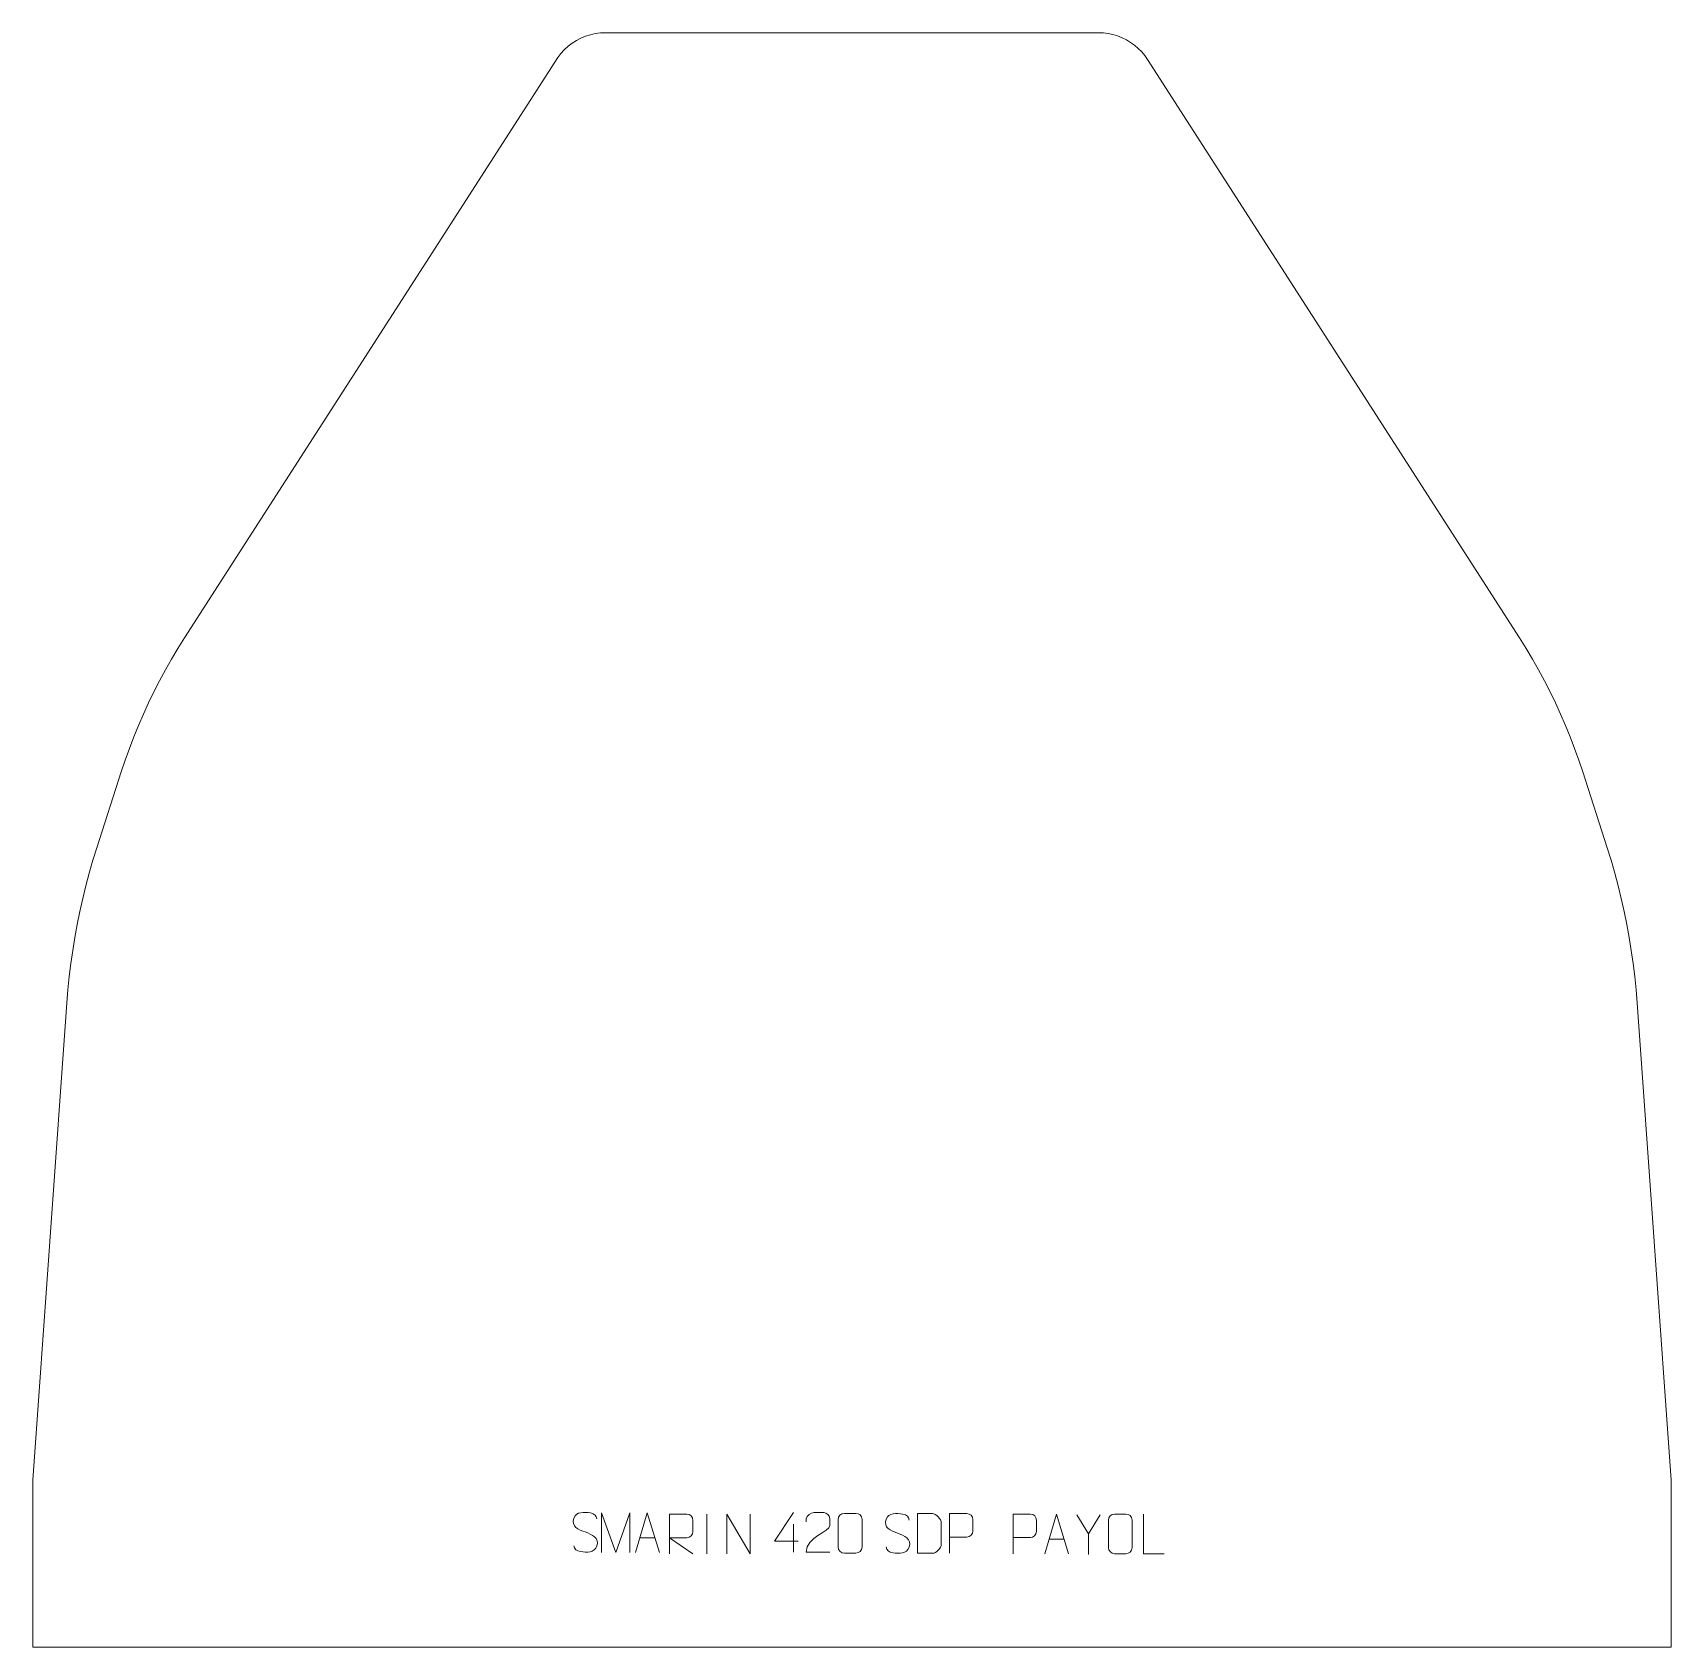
# Model space of a CAD drawing. Header units: millimetres. Extents: x -525 to 505, y 732 to 1747.
import ezdxf

# ---------------------------------------------------------------- set-up
doc = ezdxf.new("R2010")
doc.units = ezdxf.units.MM
doc.header["$MEASUREMENT"] = 0
doc.layers.add('layer 1', color=7, linetype='Continuous')

msp = doc.modelspace()

# ---------------------------------------------------------------- linework, layer by layer
at = {"layer": 'layer 1', "color": 242, "lineweight": 9}
msp.add_open_spline([(483.7539, 1137.1108), (483.7539, 1137.1108), (505.1881, 837.0353), (505.1881, 837.0353), (505.1881, 837.0353), (505.1881, 837.0353), (505.1881, 732.0351), (505.1881, 732.0351), (505.1881, 732.0351), (505.1881, 732.0351), (-524.8115, 732.0351), (-524.8115, 732.0351), (-524.8115, 732.0351), (-524.8115, 732.0351), (-524.8115, 837.0353), (-524.8115, 837.0353), (-524.8115, 837.0353), (-524.8115, 837.0353), (-503.3773, 1137.1108), (-503.3773, 1137.1108), (-503.3773, 1137.1108), (-503.3773, 1137.1108), (-502.7034, 1145.385), (-502.7034, 1145.385), (-502.7034, 1145.385), (-502.7034, 1145.385), (-501.8643, 1153.645), (-501.8643, 1153.645), (-501.8643, 1153.645), (-501.8643, 1153.645), (-500.8595, 1161.8851), (-500.8595, 1161.8851), (-500.8595, 1161.8851), (-500.8595, 1161.8851), (-499.6917, 1170.1043), (-499.6917, 1170.1043), (-499.6917, 1170.1043), (-499.6917, 1170.1043), (-498.3586, 1178.2988), (-498.3586, 1178.2988), (-498.3586, 1178.2988), (-498.3586, 1178.2988), (-496.8629, 1186.4636), (-496.8629, 1186.4636), (-496.8629, 1186.4636), (-496.8629, 1186.4636), (-495.2046, 1194.5991), (-495.2046, 1194.5991), (-495.2046, 1194.5991), (-495.2046, 1194.5991), (-493.3837, 1202.6978), (-493.3837, 1202.6978), (-493.3837, 1202.6978), (-493.3837, 1202.6978), (-491.402, 1210.7598), (-491.402, 1210.7598), (-491.402, 1210.7598), (-491.402, 1210.7598), (-489.2594, 1218.7792), (-489.2594, 1218.7792), (-489.2594, 1218.7792), (-489.2594, 1218.7792), (-486.957, 1226.7548), (-486.957, 1226.7548), (-486.957, 1226.7548), (-486.957, 1226.7548), (-484.4954, 1234.6835), (-484.4954, 1234.6835), (-484.4954, 1234.6835), (-484.4954, 1234.6835), (-469.1787, 1282.3332), (-469.1787, 1282.3332), (-469.1787, 1282.3332), (-469.1787, 1282.3332), (-466.7185, 1289.7151), (-466.7185, 1289.7151), (-466.7185, 1289.7151), (-466.7185, 1289.7151), (-464.0975, 1297.0421), (-464.0975, 1297.0421), (-464.0975, 1297.0421), (-464.0975, 1297.0421), (-461.3183, 1304.3097), (-461.3183, 1304.3097), (-461.3183, 1304.3097), (-461.3183, 1304.3097), (-458.3818, 1311.5148), (-458.3818, 1311.5148), (-458.3818, 1311.5148), (-458.3818, 1311.5148), (-455.2903, 1318.6557), (-455.2903, 1318.6557), (-455.2903, 1318.6557), (-455.2903, 1318.6557), (-452.0442, 1325.7284), (-452.0442, 1325.7284), (-452.0442, 1325.7284), (-452.0442, 1325.7284), (-448.6447, 1332.7271), (-448.6447, 1332.7271), (-448.6447, 1332.7271), (-448.6447, 1332.7271), (-445.0951, 1339.6508), (-445.0951, 1339.6508), (-445.0951, 1339.6508), (-445.0951, 1339.6508), (-441.3957, 1346.498), (-441.3957, 1346.498), (-441.3957, 1346.498), (-441.3957, 1346.498), (-437.5493, 1353.261), (-437.5493, 1353.261), (-437.5493, 1353.261), (-437.5493, 1353.261), (-433.5575, 1359.9394), (-433.5575, 1359.9394), (-433.5575, 1359.9394), (-433.5575, 1359.9394), (-429.4204, 1366.5304), (-429.4204, 1366.5304), (-429.4204, 1366.5304), (-429.4204, 1366.5304), (-194.8088, 1731.4868), (-194.8088, 1731.4868), (-194.8088, 1731.4868), (-194.8088, 1731.4868), (-192.8567, 1734.0108), (-192.8567, 1734.0108), (-192.8567, 1734.0108), (-192.8567, 1734.0108), (-190.6951, 1736.3571), (-190.6951, 1736.3571), (-190.6951, 1736.3571), (-190.6951, 1736.3571), (-188.3364, 1738.5058), (-188.3364, 1738.5058), (-188.3364, 1738.5058), (-188.3364, 1738.5058), (-185.8, 1740.4424), (-185.8, 1740.4424), (-185.8, 1740.4424), (-185.8, 1740.4424), (-183.1054, 1742.1507), (-183.1054, 1742.1507), (-183.1054, 1742.1507), (-183.1054, 1742.1507), (-180.2718, 1743.6185), (-180.2718, 1743.6185), (-180.2718, 1743.6185), (-180.2718, 1743.6185), (-177.3225, 1744.836), (-177.3225, 1744.836), (-177.3225, 1744.836), (-177.3225, 1744.836), (-174.2779, 1745.7925), (-174.2779, 1745.7925), (-174.2779, 1745.7925), (-174.2779, 1745.7925), (-171.1629, 1746.4801), (-171.1629, 1746.4801), (-171.1629, 1746.4801), (-171.1629, 1746.4801), (-167.9996, 1746.8957), (-167.9996, 1746.8957), (-167.9996, 1746.8957), (-167.9996, 1746.8957), (-164.811, 1747.0348), (-164.811, 1747.0348), (-164.811, 1747.0348), (-164.811, 1747.0348), (145.1876, 1747.0348), (145.1876, 1747.0348), (145.1876, 1747.0348), (145.1876, 1747.0348), (148.2353, 1746.9067), (148.2353, 1746.9067), (148.2353, 1746.9067), (148.2353, 1746.9067), (151.2626, 1746.5271), (151.2626, 1746.5271), (151.2626, 1746.5271), (151.2626, 1746.5271), (154.2465, 1745.8971), (154.2465, 1745.8971), (154.2465, 1745.8971), (154.2465, 1745.8971), (157.1674, 1745.019), (157.1674, 1745.019), (157.1674, 1745.019), (157.1674, 1745.019), (160.0073, 1743.9029), (160.0073, 1743.9029), (160.0073, 1743.9029), (160.0073, 1743.9029), (162.7426, 1742.5539), (162.7426, 1742.5539), (162.7426, 1742.5539), (162.7426, 1742.5539), (165.3557, 1740.9815), (165.3557, 1740.9815), (165.3557, 1740.9815), (165.3557, 1740.9815), (167.8314, 1739.1983), (167.8314, 1739.1983), (167.8314, 1739.1983), (167.8314, 1739.1983), (170.1476, 1737.2148), (170.1476, 1737.2148), (170.1476, 1737.2148), (170.1476, 1737.2148), (172.2923, 1735.0457), (172.2923, 1735.0457), (172.2923, 1735.0457), (172.2923, 1735.0457), (174.2488, 1732.706), (174.2488, 1732.706), (174.2488, 1732.706), (174.2488, 1732.706), (176.0023, 1730.2099), (176.0023, 1730.2099), (176.0023, 1730.2099), (176.0023, 1730.2099), (409.797, 1366.5304), (409.797, 1366.5304), (409.797, 1366.5304), (409.797, 1366.5304), (413.9341, 1359.9394), (413.9341, 1359.9394), (413.9341, 1359.9394), (413.9341, 1359.9394), (417.9272, 1353.261), (417.9272, 1353.261), (417.9272, 1353.261), (417.9272, 1353.261), (421.7737, 1346.498), (421.7737, 1346.498), (421.7737, 1346.498), (421.7737, 1346.498), (425.4717, 1339.6508), (425.4717, 1339.6508), (425.4717, 1339.6508), (425.4717, 1339.6508), (429.0227, 1332.7271), (429.0227, 1332.7271), (429.0227, 1332.7271), (429.0227, 1332.7271), (432.4203, 1325.7284), (432.4203, 1325.7284), (432.4203, 1325.7284), (432.4203, 1325.7284), (435.6665, 1318.6557), (435.6665, 1318.6557), (435.6665, 1318.6557), (435.6665, 1318.6557), (438.758, 1311.5148), (438.758, 1311.5148), (438.758, 1311.5148), (438.758, 1311.5148), (441.6949, 1304.3097), (441.6949, 1304.3097), (441.6949, 1304.3097), (441.6949, 1304.3097), (444.4736, 1297.0421), (444.4736, 1297.0421), (444.4736, 1297.0421), (444.4736, 1297.0421), (447.0951, 1289.7151), (447.0951, 1289.7151), (447.0951, 1289.7151), (447.0951, 1289.7151), (449.5566, 1282.3332), (449.5566, 1282.3332), (449.5566, 1282.3332), (449.5566, 1282.3332), (464.8716, 1234.6835), (464.8716, 1234.6835), (464.8716, 1234.6835), (464.8716, 1234.6835), (467.3336, 1226.7548), (467.3336, 1226.7548), (467.3336, 1226.7548), (467.3336, 1226.7548), (469.6356, 1218.7792), (469.6356, 1218.7792), (469.6356, 1218.7792), (469.6356, 1218.7792), (471.7786, 1210.7598), (471.7786, 1210.7598), (471.7786, 1210.7598), (471.7786, 1210.7598), (473.7603, 1202.6978), (473.7603, 1202.6978), (473.7603, 1202.6978), (473.7603, 1202.6978), (475.5812, 1194.5991), (475.5812, 1194.5991), (475.5812, 1194.5991), (475.5812, 1194.5991), (477.2395, 1186.4636), (477.2395, 1186.4636), (477.2395, 1186.4636), (477.2395, 1186.4636), (478.7352, 1178.2988), (478.7352, 1178.2988), (478.7352, 1178.2988), (478.7352, 1178.2988), (480.0683, 1170.1043), (480.0683, 1170.1043), (480.0683, 1170.1043), (480.0683, 1170.1043), (481.2357, 1161.8851), (481.2357, 1161.8851), (481.2357, 1161.8851), (481.2357, 1161.8851), (482.2409, 1153.645), (482.2409, 1153.645), (482.2409, 1153.645), (482.2409, 1153.645), (483.08, 1145.385), (483.08, 1145.385), (483.08, 1145.385), (483.08, 1145.385), (483.7539, 1137.1108), (483.7539, 1137.1108)], degree=3, knots=[0, 0, 0, 0, 0.012195122, 0.012195122, 0.012195122, 0.012195122, 0.024390244, 0.024390244, 0.024390244, 0.024390244, 0.036585366, 0.036585366, 0.036585366, 0.036585366, 0.048780488, 0.048780488, 0.048780488, 0.048780488, 0.06097561, 0.06097561, 0.06097561, 0.06097561, 0.073170732, 0.073170732, 0.073170732, 0.073170732, 0.085365854, 0.085365854, 0.085365854, 0.085365854, 0.097560976, 0.097560976, 0.097560976, 0.097560976, 0.109756098, 0.109756098, 0.109756098, 0.109756098, 0.12195122, 0.12195122, 0.12195122, 0.12195122, 0.134146341, 0.134146341, 0.134146341, 0.134146341, 0.146341463, 0.146341463, 0.146341463, 0.146341463, 0.158536585, 0.158536585, 0.158536585, 0.158536585, 0.170731707, 0.170731707, 0.170731707, 0.170731707, 0.182926829, 0.182926829, 0.182926829, 0.182926829, 0.195121951, 0.195121951, 0.195121951, 0.195121951, 0.207317073, 0.207317073, 0.207317073, 0.207317073, 0.219512195, 0.219512195, 0.219512195, 0.219512195, 0.231707317, 0.231707317, 0.231707317, 0.231707317, 0.243902439, 0.243902439, 0.243902439, 0.243902439, 0.256097561, 0.256097561, 0.256097561, 0.256097561, 0.268292683, 0.268292683, 0.268292683, 0.268292683, 0.280487805, 0.280487805, 0.280487805, 0.280487805, 0.292682927, 0.292682927, 0.292682927, 0.292682927, 0.304878049, 0.304878049, 0.304878049, 0.304878049, 0.317073171, 0.317073171, 0.317073171, 0.317073171, 0.329268293, 0.329268293, 0.329268293, 0.329268293, 0.341463415, 0.341463415, 0.341463415, 0.341463415, 0.353658537, 0.353658537, 0.353658537, 0.353658537, 0.365853659, 0.365853659, 0.365853659, 0.365853659, 0.37804878, 0.37804878, 0.37804878, 0.37804878, 0.390243902, 0.390243902, 0.390243902, 0.390243902, 0.402439024, 0.402439024, 0.402439024, 0.402439024, 0.414634146, 0.414634146, 0.414634146, 0.414634146, 0.426829268, 0.426829268, 0.426829268, 0.426829268, 0.43902439, 0.43902439, 0.43902439, 0.43902439, 0.451219512, 0.451219512, 0.451219512, 0.451219512, 0.463414634, 0.463414634, 0.463414634, 0.463414634, 0.475609756, 0.475609756, 0.475609756, 0.475609756, 0.487804878, 0.487804878, 0.487804878, 0.487804878, 0.5, 0.5, 0.5, 0.5, 0.512195122, 0.512195122, 0.512195122, 0.512195122, 0.524390244, 0.524390244, 0.524390244, 0.524390244, 0.536585366, 0.536585366, 0.536585366, 0.536585366, 0.548780488, 0.548780488, 0.548780488, 0.548780488, 0.56097561, 0.56097561, 0.56097561, 0.56097561, 0.573170732, 0.573170732, 0.573170732, 0.573170732, 0.585365854, 0.585365854, 0.585365854, 0.585365854, 0.597560976, 0.597560976, 0.597560976, 0.597560976, 0.609756098, 0.609756098, 0.609756098, 0.609756098, 0.62195122, 0.62195122, 0.62195122, 0.62195122, 0.634146341, 0.634146341, 0.634146341, 0.634146341, 0.646341463, 0.646341463, 0.646341463, 0.646341463, 0.658536585, 0.658536585, 0.658536585, 0.658536585, 0.670731707, 0.670731707, 0.670731707, 0.670731707, 0.682926829, 0.682926829, 0.682926829, 0.682926829, 0.695121951, 0.695121951, 0.695121951, 0.695121951, 0.707317073, 0.707317073, 0.707317073, 0.707317073, 0.719512195, 0.719512195, 0.719512195, 0.719512195, 0.731707317, 0.731707317, 0.731707317, 0.731707317, 0.743902439, 0.743902439, 0.743902439, 0.743902439, 0.756097561, 0.756097561, 0.756097561, 0.756097561, 0.768292683, 0.768292683, 0.768292683, 0.768292683, 0.780487805, 0.780487805, 0.780487805, 0.780487805, 0.792682927, 0.792682927, 0.792682927, 0.792682927, 0.804878049, 0.804878049, 0.804878049, 0.804878049, 0.817073171, 0.817073171, 0.817073171, 0.817073171, 0.829268293, 0.829268293, 0.829268293, 0.829268293, 0.841463415, 0.841463415, 0.841463415, 0.841463415, 0.853658537, 0.853658537, 0.853658537, 0.853658537, 0.865853659, 0.865853659, 0.865853659, 0.865853659, 0.87804878, 0.87804878, 0.87804878, 0.87804878, 0.890243902, 0.890243902, 0.890243902, 0.890243902, 0.902439024, 0.902439024, 0.902439024, 0.902439024, 0.914634146, 0.914634146, 0.914634146, 0.914634146, 0.926829268, 0.926829268, 0.926829268, 0.926829268, 0.93902439, 0.93902439, 0.93902439, 0.93902439, 0.951219512, 0.951219512, 0.951219512, 0.951219512, 0.963414634, 0.963414634, 0.963414634, 0.963414634, 0.975609756, 0.975609756, 0.975609756, 0.975609756, 1, 1, 1, 1], dxfattribs=at)
at = {"layer": 'layer 1', "color": 250, "lineweight": 9}
for points, knots in [([(-177.4718, 804.4937), (-181.7201, 805.9641), (-186.6282, 807.7599), (-184.6231, 813.2802), (-184.6231, 813.2802), (-183.1196, 817.4201), (-177.906, 817.0316), (-174.3024, 816.4305), (-174.3024, 816.4305), (-171.4418, 815.9533), (-170.5771, 814.7401), (-170.2665, 812.656)], [0, 0, 0, 0, 0.25, 0.25, 0.25, 0.25, 0.5, 0.5, 0.5, 0.5, 1, 1, 1, 1]), ([(-167.241, 791.5729), (-167.241, 791.5729), (-167.241, 816.5308), (-167.241, 816.5308), (-167.241, 816.5308), (-167.241, 816.5308), (-158.3159, 791.5729), (-158.3159, 791.5729), (-158.3159, 791.5729), (-158.3159, 791.5729), (-149.556, 816.5303), (-149.556, 816.5303), (-149.556, 816.5303), (-149.556, 816.5303), (-149.556, 791.5729), (-149.556, 791.5729)], [0, 0, 0, 0, 0.2, 0.2, 0.2, 0.2, 0.4, 0.4, 0.4, 0.4, 0.6, 0.6, 0.6, 0.6, 1, 1, 1, 1]), ([(-145.869, 791.5751), (-145.869, 791.5751), (-138.498, 816.5286), (-138.498, 816.5286), (-138.498, 816.5286), (-138.498, 816.5286), (-130.9281, 791.5751), (-130.9281, 791.5751)], [0, 0, 0, 0, 0.333333333, 0.333333333, 0.333333333, 0.333333333, 1, 1, 1, 1]), ([(-124.4864, 790.7324), (-124.4864, 790.7324), (-124.4864, 815.6859), (-124.4864, 815.6859), (-124.4864, 815.6859), (-120.8916, 815.6859), (-117.2961, 815.6859), (-113.7009, 815.6859), (-113.7009, 815.6859), (-111.3756, 815.6482), (-109.8183, 814.1582), (-109.8224, 811.7918), (-109.8224, 811.7918), (-109.8228, 809.7563), (-109.8228, 806.6969), (-109.8224, 804.6609), (-109.8224, 804.6609), (-109.8289, 802.7854), (-111.6412, 800.8436), (-113.6507, 800.8245), (-113.6507, 800.8245), (-113.6507, 800.8245), (-124.4864, 800.8245), (-124.4864, 800.8245), (-124.4864, 800.8245), (-124.4864, 800.8245), (-109.8317, 790.7324), (-109.8317, 790.7324)], [0, 0, 0, 0, 0.125, 0.125, 0.125, 0.125, 0.25, 0.25, 0.25, 0.25, 0.375, 0.375, 0.375, 0.375, 0.5, 0.5, 0.5, 0.5, 0.625, 0.625, 0.625, 0.625, 0.75, 0.75, 0.75, 0.75, 1, 1, 1, 1]), ([(-88.4817, 790.7324), (-88.4817, 790.7324), (-88.4817, 815.6859), (-88.4817, 815.6859), (-88.4817, 815.6859), (-88.4817, 815.6859), (-73.8269, 790.7324), (-73.8269, 790.7324), (-73.8269, 790.7324), (-73.8269, 790.7324), (-73.8269, 815.6859), (-73.8269, 815.6859)], [0, 0, 0, 0, 0.25, 0.25, 0.25, 0.25, 0.5, 0.5, 0.5, 0.5, 1, 1, 1, 1]), ([(-43.7435, 798.6257), (-43.7435, 798.6257), (-58.5652, 798.6257), (-58.5652, 798.6257), (-58.5652, 798.6257), (-58.5652, 798.6257), (-46.6876, 816.6962), (-46.6876, 816.6962)], [0, 0, 0, 0, 0.333333333, 0.333333333, 0.333333333, 0.333333333, 1, 1, 1, 1]), ([(-23.783, 791.722), (-28.6974, 791.7223), (-33.6118, 791.7223), (-38.5259, 791.722), (-38.5259, 791.722), (-38.5259, 801.6543), (-23.8749, 804.2955), (-23.783, 808.6058), (-23.783, 808.6058), (-23.7833, 810.0299), (-23.7833, 811.4536), (-23.783, 812.8769), (-23.783, 812.8769), (-23.7999, 814.954), (-25.9227, 816.6788), (-27.5937, 816.6961), (-27.5937, 816.6961), (-29.6669, 816.6957), (-31.7398, 816.6957), (-33.8122, 816.6961), (-33.8122, 816.6961), (-35.6343, 816.7126), (-38.459, 814.9205), (-38.5259, 812.8269), (-38.5259, 812.8269), (-38.5259, 812.8269), (-38.5259, 810.7721), (-38.5259, 810.7721)], [0, 0, 0, 0, 0.125, 0.125, 0.125, 0.125, 0.25, 0.25, 0.25, 0.25, 0.375, 0.375, 0.375, 0.375, 0.5, 0.5, 0.5, 0.5, 0.625, 0.625, 0.625, 0.625, 0.75, 0.75, 0.75, 0.75, 1, 1, 1, 1]), ([(-14.594, 816.2091), (-12.2279, 816.2091), (-9.8614, 816.2091), (-7.4949, 816.2091), (-7.4949, 816.2091), (-5.5144, 816.2447), (-3.4884, 814.7504), (-3.4613, 812.3083), (-3.4613, 812.3083), (-3.4617, 806.5509), (-3.4617, 800.7931), (-3.4613, 795.0349), (-3.4613, 795.0349), (-3.6034, 792.7073), (-5.3098, 791.225), (-7.4949, 791.2142), (-7.4949, 791.2142), (-9.8673, 791.2146), (-12.2397, 791.2146), (-14.6117, 791.2142), (-14.6117, 791.2142), (-16.5702, 791.1086), (-18.5766, 792.9965), (-18.5652, 795.0175), (-18.5652, 795.0175), (-18.5648, 800.7981), (-18.5648, 806.5784), (-18.5652, 812.3582), (-18.5652, 812.3582), (-18.5609, 814.5002), (-16.7838, 816.2227), (-14.594, 816.2091)], [0, 0, 0, 0, 0.111111111, 0.111111111, 0.111111111, 0.111111111, 0.222222222, 0.222222222, 0.222222222, 0.222222222, 0.333333333, 0.333333333, 0.333333333, 0.333333333, 0.444444444, 0.444444444, 0.444444444, 0.444444444, 0.555555556, 0.555555556, 0.555555556, 0.555555556, 0.666666667, 0.666666667, 0.666666667, 0.666666667, 0.777777778, 0.777777778, 0.777777778, 0.777777778, 1, 1, 1, 1]), ([(18.8468, 803.7823), (14.5985, 805.2527), (9.6904, 807.0485), (11.6955, 812.5688), (11.6955, 812.5688), (13.199, 816.7087), (18.4126, 816.3202), (22.0162, 815.7191), (22.0162, 815.7191), (24.8768, 815.2419), (25.7415, 814.0287), (26.0521, 811.9446)], [0, 0, 0, 0, 0.25, 0.25, 0.25, 0.25, 0.5, 0.5, 0.5, 0.5, 1, 1, 1, 1]), ([(31.449, 791.1598), (33.7808, 791.1602), (38.731, 791.1362), (41.0625, 791.1359), (41.0625, 791.1359), (42.9875, 791.0305), (46.3061, 794.5721), (46.2949, 796.5894), (46.2949, 796.5894), (46.2945, 802.3595), (46.2945, 804.5292), (46.2949, 810.2985), (46.2949, 810.2985), (46.2906, 812.4366), (42.9161, 816.0967), (40.7637, 816.0832), (40.7637, 816.0832), (38.438, 816.0832), (33.7137, 816.0832), (31.3876, 816.0832), (31.3876, 816.0832), (31.388, 810.3363), (31.4493, 796.9071), (31.449, 791.1598)], [0, 0, 0, 0, 0.142857143, 0.142857143, 0.142857143, 0.142857143, 0.285714286, 0.285714286, 0.285714286, 0.285714286, 0.428571429, 0.428571429, 0.428571429, 0.428571429, 0.571428571, 0.571428571, 0.571428571, 0.571428571, 0.714285714, 0.714285714, 0.714285714, 0.714285714, 1, 1, 1, 1]), ([(51.5092, 791.1316), (51.5092, 791.1316), (51.5092, 816.0852), (51.5092, 816.0852), (51.5092, 816.0852), (55.1042, 816.0852), (58.6995, 816.0852), (62.2949, 816.0852), (62.2949, 816.0852), (64.6201, 816.0473), (66.1775, 814.5572), (66.1733, 812.1911), (66.1733, 812.1911), (66.1729, 810.1554), (66.1729, 807.0961), (66.1733, 805.0601), (66.1733, 805.0601), (66.1668, 803.1847), (64.3546, 801.2428), (62.345, 801.2237), (62.345, 801.2237), (62.345, 801.2237), (51.5092, 801.2237), (51.5092, 801.2237)], [0, 0, 0, 0, 0.142857143, 0.142857143, 0.142857143, 0.142857143, 0.285714286, 0.285714286, 0.285714286, 0.285714286, 0.428571429, 0.428571429, 0.428571429, 0.428571429, 0.571428571, 0.571428571, 0.571428571, 0.571428571, 0.714285714, 0.714285714, 0.714285714, 0.714285714, 1, 1, 1, 1]), ([(91.4659, 790.8277), (91.4659, 790.8277), (91.4659, 815.7813), (91.4659, 815.7813), (91.4659, 815.7813), (95.0609, 815.7813), (98.6562, 815.7813), (102.2516, 815.7813), (102.2516, 815.7813), (104.5768, 815.7434), (106.1342, 814.2533), (106.13, 811.8872), (106.13, 811.8872), (106.1296, 809.8515), (106.1296, 806.7922), (106.13, 804.7562), (106.13, 804.7562), (106.1235, 802.8808), (104.3113, 800.9389), (102.3017, 800.9198), (102.3017, 800.9198), (102.3017, 800.9198), (91.4659, 800.9198), (91.4659, 800.9198)], [0, 0, 0, 0, 0.142857143, 0.142857143, 0.142857143, 0.142857143, 0.285714286, 0.285714286, 0.285714286, 0.285714286, 0.428571429, 0.428571429, 0.428571429, 0.428571429, 0.571428571, 0.571428571, 0.571428571, 0.571428571, 0.714285714, 0.714285714, 0.714285714, 0.714285714, 1, 1, 1, 1]), ([(111.3275, 790.8278), (111.3275, 790.8278), (118.6985, 815.7813), (118.6985, 815.7813), (118.6985, 815.7813), (118.6985, 815.7813), (126.2684, 790.8278), (126.2684, 790.8278)], [0, 0, 0, 0, 0.333333333, 0.333333333, 0.333333333, 0.333333333, 1, 1, 1, 1]), ([(146.1203, 815.2032), (146.1203, 815.2032), (138.7979, 803.3045), (138.7979, 803.3045), (138.7979, 803.3045), (138.7979, 803.3045), (138.7986, 790.2496), (138.7986, 790.2496)], [0, 0, 0, 0, 0.333333333, 0.333333333, 0.333333333, 0.333333333, 1, 1, 1, 1]), ([(155.2783, 815.781), (157.604, 815.781), (159.9301, 815.781), (162.2562, 815.781), (162.2562, 815.781), (164.2028, 815.8166), (166.1942, 814.325), (166.2209, 811.8874), (166.2209, 811.8874), (166.2205, 806.1405), (166.2205, 800.3932), (166.2209, 794.6455), (166.2209, 794.6455), (166.0811, 792.3221), (164.4039, 790.8425), (162.2562, 790.8317), (162.2562, 790.8317), (159.9243, 790.8321), (157.5924, 790.8321), (155.2609, 790.8317), (155.2609, 790.8317), (153.3359, 790.7263), (151.3638, 792.6108), (151.375, 794.6281), (151.375, 794.6281), (151.3753, 800.3982), (151.3753, 806.1679), (151.375, 811.9372), (151.375, 811.9372), (151.3792, 814.0753), (153.1259, 815.7945), (155.2783, 815.781)], [0, 0, 0, 0, 0.111111111, 0.111111111, 0.111111111, 0.111111111, 0.222222222, 0.222222222, 0.222222222, 0.222222222, 0.333333333, 0.333333333, 0.333333333, 0.333333333, 0.444444444, 0.444444444, 0.444444444, 0.444444444, 0.555555556, 0.555555556, 0.555555556, 0.555555556, 0.666666667, 0.666666667, 0.666666667, 0.666666667, 0.777777778, 0.777777778, 0.777777778, 0.777777778, 1, 1, 1, 1]), ([(186.3243, 790.8059), (186.3243, 790.8059), (173.3752, 790.8059), (173.3752, 790.8059), (173.3752, 790.8059), (173.3752, 790.8059), (173.3752, 815.7595), (173.3752, 815.7595)], [0, 0, 0, 0, 0.333333333, 0.333333333, 0.333333333, 0.333333333, 1, 1, 1, 1]), ([(-177.4718, 804.4936), (-173.4532, 802.8469), (-168.4237, 800.9586), (-170.2577, 795.5983), (-170.2577, 795.5983), (-171.7175, 791.3319), (-176.6283, 791.5886), (-180.3544, 792.1433), (-180.3544, 792.1433), (-183.1044, 792.5531), (-184.3253, 793.7666), (-184.7033, 795.8788)], [0, 0, 0, 0, 0.25, 0.25, 0.25, 0.25, 0.5, 0.5, 0.5, 0.5, 1, 1, 1, 1]), ([(18.8468, 803.7822), (22.8654, 802.1355), (27.8949, 800.2472), (26.0609, 794.8869), (26.0609, 794.8869), (24.6011, 790.6205), (19.6903, 790.8772), (15.9642, 791.4319), (15.9642, 791.4319), (13.2142, 791.8417), (11.9933, 793.0552), (11.6153, 795.1674)], [0, 0, 0, 0, 0.25, 0.25, 0.25, 0.25, 0.5, 0.5, 0.5, 0.5, 1, 1, 1, 1])]:
    msp.add_open_spline(points, degree=3, knots=knots, dxfattribs=at)
for points in [[(-101.1543, 815.6962), (-101.1543, 815.6962), (-101.1543, 790.7221), (-101.1543, 790.7221)], [(138.7979, 803.3045), (138.7979, 803.3045), (131.477, 815.2032), (131.477, 815.2032)], [(-46.6876, 809.3868), (-46.6876, 809.3868), (-46.6876, 791.7221), (-46.6876, 791.7221)], [(-143.1464, 800.8245), (-143.1464, 800.8245), (-133.6507, 800.8245), (-133.6507, 800.8245)], [(114.0501, 800.0772), (114.0501, 800.0772), (123.5458, 800.0772), (123.5458, 800.0772)]]:
    msp.add_open_spline(points, degree=3, dxfattribs=at)

doc.saveas('drawing.dxf')
